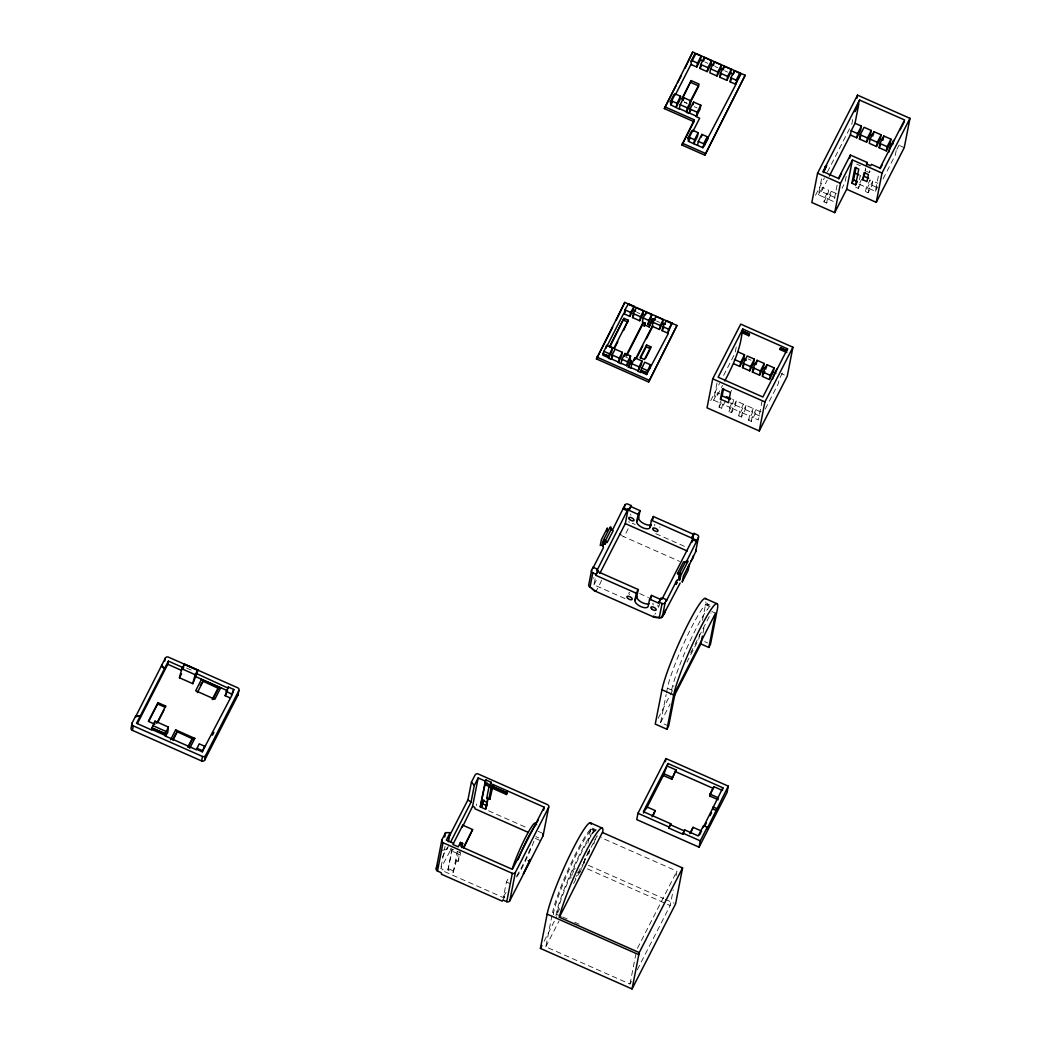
<?xml version="1.0" encoding="UTF-8"?>
<svg xmlns="http://www.w3.org/2000/svg" width="1041" height="1041" viewBox="0 0 1041 1041"><rect width="100%" height="100%" fill="white"/><g stroke="black" fill="none" stroke-linecap="round" stroke-linejoin="round"><path stroke-width="0.75" stroke-dasharray="5 3.75" d="M441.072 866.919L445.08 846.437M442.113 850.315L446.862 849.404L447.461 846.359M450.428 850.419L450.792 848.571L460.642 852.93L460.278 854.778L450.428 850.419L440.759 868.493L442.893 869.443L443.167 870.992L441.488 874.258M455.932 860.478L458.066 861.414L460.369 854.947L458.235 854.01L453.251 872.293L447.916 869.938L451.976 849.261M447.916 869.938L452.262 849.677M453.251 872.293L457.298 851.616M458.066 861.414L460.239 850.302M502.998 900.049L504.677 896.769L503.61 896.301L506.407 882.052L509.517 875.975M624.964 598.562L593.956 584.847L595.4 577.456M631.445 981.169L629.987 984.031L545.822 946.803L551.951 915.612M583.975 863.34L584.886 858.669M587.944 843.067L590.702 829.039A53.351 6.038 -66.1 0 0 591.132 826.268M588.777 854.232L590 847.999M725.551 400.85L721.725 408.319L719.058 407.148L719.891 402.932L713.632 400.16L717.119 382.372M719.956 393.784L717.457 392.678L716.624 396.894L722.545 385.352M721.725 408.319L722.558 404.103L729.741 407.291L728.921 411.507L731.576 412.678L735.401 405.209L736.234 400.98L743.43 404.168L742.597 408.384L738.772 415.866L741.439 417.038L745.265 409.568L746.085 405.339L753.281 408.527L752.448 412.743L748.622 420.226L751.29 421.397L755.115 413.928L755.948 409.699L760.945 411.911M668.647 725.993L660.658 722.467L666.162 694.399M666.461 692.838L667.385 688.166A49.239 5.582 -66.1 0 1 691.836 626.734A49.239 5.582 -66.1 0 1 707.581 609.623M736.234 347.043L735.037 353.159L722.506 377.623M728.921 411.507L732.747 404.025L733.567 399.809L730.691 398.534M731.576 412.678L732.409 408.462L736.234 400.98M738.772 415.866L739.591 411.65L743.43 404.168M629.987 984.031L635.804 954.402M741.439 417.038L742.259 412.822L746.085 405.339M699.721 634.32L698.797 639.005L686.982 662.076M702.467 620.293L705.525 604.704A53.351 6.038 -66.1 0 0 705.954 601.932M702.987 633.006L704.523 625.212M748.622 420.226L749.455 416.01L753.281 408.527M751.29 421.397L752.109 417.181L755.948 409.699M762.155 400.694L758.368 419.952L752.109 417.181M637.3 969.744L670.183 905.488L673.241 889.899M675.999 875.871L676.923 871.187L602.934 838.46M836.404 193.587L831.291 191.336L830.471 195.552L826.645 203.034L823.978 201.85L824.81 197.634L818.408 194.81L821.948 176.775M827.803 194.368L821.414 191.544L822.247 187.328L828.636 190.152L827.803 194.368L823.978 201.85M826.645 203.034L827.465 198.805L831.291 191.336M837.107 185.116L833.854 201.642L827.465 198.805M851.772 124.426L852.982 118.258M846.19 176.384L844.993 182.487L842.039 188.265M859.476 179.716L860.308 175.5L859.033 177.985M855.65 187.198L858.318 188.382L859.137 184.153L861.688 179.169M865.631 167.991L865.097 170.724L865.813 169.332M865.5 191.557L866.333 187.341L870.159 179.859L869.326 184.075L865.5 191.557L868.168 192.741L871.994 185.259L872.826 181.03L877.94 183.294M866.515 171.362L869.352 172.611L869.899 169.865M868.168 192.741L869.001 188.512L872.826 181.03M869.001 188.512L875.39 191.336L879.216 171.817M896.197 150.672L895.377 154.888L882.078 180.874M442.386 857.198L447.526 847.14M446.862 849.404L448.333 846.541M593.956 584.847L597.599 577.729M815.519 195.266L824.394 177.92M827.361 172.129L851.031 125.87M710.717 400.655L719.565 383.374M818.408 194.81L822.247 187.328M713.632 400.16L717.457 392.678M821.414 191.544L827.205 180.236M824.81 197.634L828.636 190.152M719.891 402.932L721.166 400.434M719.058 407.148L722.883 399.666M730.47 392.405L731.589 390.232M729.741 407.291L733.567 399.809M858.318 188.382L862.143 180.9M869.352 172.611L870.068 171.218M503.61 896.301L506.017 892.41M782.377 373.042L779.188 379.275L778.369 383.504L765.07 409.477M875.39 191.336L878.578 185.103M896.848 149.423L900.036 143.19M559.746 908.676L556.818 914.388A49.239 5.582 -66.1 0 1 574.58 866.75A49.239 5.582 -66.1 0 1 595.504 830.471M578.015 872.97L582.4 864.407M583.129 862.976L597.014 835.845L601.451 837.81M667.385 688.166L671.64 690.04L673.839 685.759M690.651 652.915L694.295 645.784M695.037 644.353L711.107 612.941M544.118 941.207L556.662 916.692M573.643 883.536L583.233 864.785M658.198 718.316L672.967 689.48M545.822 946.803L558.978 921.09M660.658 722.467L670.157 703.898M637.443 948.299L676.923 871.187M504.677 896.769L503.883 897.849L443.167 870.992M899.866 145.701L904.239 147.64M705.004 62.083L707.88 63.358M714.855 66.442L717.73 67.717M724.718 70.801L727.594 72.076M856.691 164.153L860.426 165.792M684.119 101.862L686.787 103.033M684.431 102.278L687.307 103.553M694.282 106.637L697.158 107.913M871.994 185.259L877.108 187.523M859.137 184.153L866.333 187.341M830.471 195.552L835.585 197.816M748.076 358.924L750.977 360.212M781.427 373.68L784.328 374.968M636.962 312.352L639.838 313.627M656.676 321.07L659.552 322.346M729.871 402.75L732.747 404.025M735.401 405.209L742.597 408.384M745.265 409.568L752.448 412.743M755.115 413.928L761.374 416.686M625.485 356.868L627.606 357.805M732.409 408.462L739.591 411.65M742.259 412.822L749.455 416.01M632.212 523.22L635.166 524.534M655.817 533.669L685.316 546.707M621.607 535.438A8.796 7.821 11.1 0 0 623.559 536.596L679.604 561.385M707.06 603.806L709.897 605.055M705.525 604.704L712.851 607.944M711.849 611.509L715.57 613.162M639.616 593.578L648.465 597.495M704.653 641.594L707.581 642.896M592.238 828.142L596.493 830.028M592.68 829.3L595.348 830.484M590.702 829.039L596.61 831.655M186.573 668.023L192.494 670.638M538.171 831.33L541.906 832.969M488.502 810.783L528.503 828.48M535.868 836.613L538.626 837.836M535.36 838.395L540.904 840.842M588.399 865.305L663.768 898.643M665.251 899.294L674.113 903.211M587.501 868.91L670.183 905.488M506.407 882.052L509.609 883.471M561.255 916.353L552.563 912.502A49.239 5.582 -66.1 0 1 577 851.07A49.239 5.582 -66.1 0 1 592.758 833.958M562.739 917.004L567.176 918.969M574.58 922.235L579.017 924.2M448.515 868.767L453.85 871.135M476.388 803.99L476.661 805.539M629.649 594.606A2.928 1.301 27.1 0 1 629.766 592.511M657.717 605.003A2.928 1.301 27.1 0 1 657.951 606.356M653.371 604.977A2.928 1.301 27.1 0 1 653.267 603.194M659.708 604.183A10.592 1.197 -66.1 0 1 658.406 607.306M655.57 613.149A10.592 1.197 -66.1 0 1 654.932 614.294M628.543 521.892A8.796 7.821 11.1 0 1 629.662 522.166M628.165 528.737A10.592 1.197 -66.1 0 1 623.559 536.596M659.942 526.993A2.928 1.301 27.1 0 1 659.773 527.475M654.841 525.627A2.928 1.301 27.1 0 1 654.906 524.404M631.028 515.256A2.928 1.301 27.1 0 1 630.69 514.046M601.555 580.279A10.592 1.197 -66.1 0 1 596.818 589.805M593.149 578.328A8.796 7.821 11.1 0 1 594.021 577.716M671.64 690.04A49.239 5.582 -66.1 0 1 688.075 645.329A49.239 5.582 -66.1 0 1 709.025 607.345M533.981 841.128A31.36 3.552 -66.1 0 1 516.713 877.108M530.468 848.194A30.775 3.487 -66.1 0 1 516.349 876.405M578.093 872.137A7.326 0.833 -66.1 0 1 577.781 872.957M576.662 875.572A7.326 0.833 -66.1 0 1 576.272 876.431M575.465 878.057A7.326 0.833 -66.1 0 1 575.087 878.799M595.127 839.371A48.367 5.478 -66.1 0 1 592.719 847.465M555.985 915.846A48.367 5.478 -66.1 0 1 575.139 863.718A48.367 5.478 -66.1 0 1 595.986 830.796M553.331 914.662A48.367 5.478 -66.1 0 1 575.113 857.042A48.367 5.478 -66.1 0 1 593.578 832.501M588.412 851.07A48.367 5.478 -66.1 0 1 582.088 867.374M581.477 868.806A48.367 5.478 -66.1 0 1 579.629 873.152M570.728 878.37A7.326 0.833 -66.1 0 1 571.184 876.99M571.795 875.39A7.326 0.833 -66.1 0 1 572.524 873.646M572.914 872.774A7.326 0.833 -66.1 0 1 573.708 871.083M574.489 869.547A7.326 0.833 -66.1 0 1 575.192 868.298"/><path stroke-width="1.5" d="M600.241 545.549L601.373 539.68L607.358 527.995L606.773 530.962M559.342 917.238L602.843 831.46A53.351 6.038 -66.1 0 0 585.354 852.761A53.351 6.038 -66.1 0 0 559.668 915.807L559.342 917.238L639.239 952.593L632.043 988.95L540.422 948.416L547.15 914.128A53.351 6.038 -66.1 0 1 570.754 853.334A53.351 6.038 -66.1 0 1 591.184 824.277M602.674 832.592L682.571 867.934L675.596 903.874L632.043 988.95M132.09 723.04L131.218 727.529A2.342 2.082 11.1 0 0 132.389 730.34L201.629 760.971A2.342 2.082 11.1 0 0 204.726 760.047L237.986 695.063L238.857 690.586A2.342 2.082 11.1 0 0 237.686 687.763L168.447 657.131A2.342 2.082 11.1 0 0 165.35 658.068L135.616 716.715L140.366 715.805L135.798 715.792L132.09 723.04A2.342 2.082 11.1 0 0 133.274 725.85L132.389 730.34M135.616 716.715L135.798 715.792M164.764 661.048L165.35 658.068M183.541 667.828L168.369 661.113L136.54 723.287L151.726 730.001L152.272 727.958L165.584 733.84L165.038 735.896L196.463 749.793L199.182 743.834L204.778 746.306L202.292 751.81L196.71 749.325M157.646 703.963L157.907 702.649L165.636 706.058L165.376 707.373L157.646 703.963L148.811 721.218M154.419 724.172L155.005 721.14L168.33 727.034C167.549 736.26 167.705 730.509 165.805 736.351M137.399 723.56L167.744 664.275L168.369 661.113M196.866 673.722L197.881 670.014L184.569 664.119L181.811 668.777L179.455 677.769L192.767 683.664L196.866 673.722L228.044 688.088L228.252 687.034L233.848 689.506L231.909 695.245L204.57 747.36M183.307 668.296L183.619 666.708M197.881 670.014L195.122 674.672L192.767 683.664M202.292 751.81L204.778 746.306M201.629 760.971L202.514 756.482A2.342 2.082 11.1 0 0 205.597 755.558L238.857 690.586M204.726 760.047L205.597 755.558M230.061 697.86L225.155 695.7L228.252 687.034M231.375 695.011L233.848 689.506M448.02 838.773L467.956 799.826L471.43 782.155L475.138 774.907A2.342 2.082 11.1 0 1 478.222 773.983L547.475 804.615A2.342 2.082 11.1 0 1 548.646 807.426L543.077 835.78L509.817 900.764A2.342 2.082 11.1 0 1 506.733 901.688L502.998 900.049L502.204 901.129L441.488 874.258L441.215 872.709L437.48 871.057A2.342 2.082 11.1 0 1 436.309 868.246L441.878 839.879L445.587 832.644L450.154 832.657L448.359 841.792M437.48 871.057L443.05 842.703A2.342 2.082 11.1 0 1 441.878 839.879M444.715 837.055L445.587 832.644M462.386 827.035L462.751 825.188L472.614 829.547L463.805 847.894M459.94 845.292L460.512 842.39L462.646 843.34L461.788 847.686M450.519 842.247L471.026 802.195L474.319 785.435L478.144 777.952L485.34 781.14L480.291 806.866L485.613 809.221L487.695 800.49M463.115 825.617L472.575 806.32L478.144 777.952M480.291 806.866L485.939 779.969L491.261 782.325L490.662 785.356M480.89 805.695L481.957 806.163L483.037 800.62L486.772 802.273L486.212 808.05M489.804 786.775L486.082 785.122L486.446 783.274L490.168 784.927M481.957 806.163L483.844 799.904M492.068 788.128L506.447 794.491L507.162 793.086L492.783 786.723L489.882 799.241L486.707 798.382L488.984 786.762L491.261 782.325M485.613 809.221L487.761 798.304L489.882 799.241M488.841 799.319L491.118 787.712L492.796 784.433L544.196 807.178L543.584 810.314M506.447 794.491L506.811 792.643L492.432 786.28L492.796 784.433M507.162 793.086L507.527 791.238L506.811 792.643M596.428 358.924L624.782 302.384L676.988 325.469L648.634 382.008L596.428 358.924L612.642 327.251M603.286 353.641L602.973 355.215L608.699 357.753L609.011 356.165L602.791 353.849L609.011 356.165M606.213 348.058L606.734 345.417L612.459 347.954L611.692 351.91L608.451 358.221L611.119 359.392L612.55 356.595M612.134 354.968L611.353 358.937L618.549 362.112L619.33 358.156L622.323 352.313L615.127 349.125L612.134 354.968L619.33 358.156M506.733 901.688L512.289 873.334A2.342 2.082 11.1 0 0 515.386 872.397L548.646 807.426M624.782 302.384L616.324 320.055M681.933 145.037L693.905 121.667L664.34 108.589L692.694 52.05L745.161 75.264L704.848 155.174L681.933 145.037L694.269 119.819L664.705 106.742M632.863 310.543L634.125 306.366L628.4 303.829L624.925 309.893L624.145 313.848L625.342 311.506M509.817 900.764L515.386 872.397M609.961 346.848L623.962 318.351L628.217 320.238L623.559 330.504M622.323 352.313L621.542 356.269L618.315 362.58L620.97 363.751L621.984 359.327L624.977 353.485L630.573 355.957L629.792 359.926L626.799 365.768L621.217 363.296M690.69 110.216L689.012 113.482L686.357 112.311L690.183 104.829L690.964 100.873L683.768 97.685L680.176 104.699L679.161 109.123L670.872 104.894L670.352 101.654L673.943 94.64L675.245 93.924L680.567 96.279L679.799 100.235L676.208 107.249L676.975 103.293L680.567 96.279M606.877 346.302L623.611 313.614L629.87 316.386L630.651 312.417L634.125 306.366M624.457 356.126L624.977 353.485M642.961 314.434L639.721 320.745L632.538 317.557L633.305 313.601L636.298 307.759L643.494 310.934L642.713 314.903M626.799 365.768L627.58 361.813L630.573 355.957M529.804 861.31L530.168 859.463L523.35 873.92L529.804 861.31L528.203 860.595M629.792 359.926L631.393 360.628L628.452 367.525M639.721 320.745L640.501 316.776L643.494 310.934M692.694 52.05L684.965 68.29M683.247 100.326L683.768 97.685M631.393 360.628L628.165 366.939L630.833 368.111L631.848 363.686L634.828 357.844L642.024 361.032L641.243 364.988L638.016 371.299L640.683 372.47L641.23 370.427L646.955 372.964L646.643 374.539L640.918 372.014M651.302 524.885L650.026 527.371A7.326 3.253 27.1 0 1 642.726 527.735A7.326 3.253 27.1 0 1 636.715 521.489L638.107 514.358L629.05 510.35L629.258 509.296L628.191 508.828L597.131 570.195L597.326 569.141L593.071 567.254L591.639 570.052L588.842 584.3A2.342 2.082 11.1 0 0 590.013 587.111L595.556 591.288L653.084 616.74L659.265 617.742A2.342 2.082 11.1 0 0 662.349 616.819L680.137 583.038M691.458 64.685L690.938 61.445L694.529 54.431L695.817 53.716L701.153 56.071L700.372 60.027L696.78 67.04L690.925 64.451L675.414 94.757M593.071 567.254L592.863 568.308L603.155 548.204A2.342 2.082 11.1 0 0 601.984 545.393L603.207 540.643L609.688 527.878C610.156 526.056 612.147 527.084 610.494 528.229M634.32 360.485L634.828 357.844M590.013 587.111L592.81 572.862A2.342 2.082 11.1 0 1 591.639 570.052M644.952 325.065L649.22 326.952L649.584 325.104L647.983 324.389L650.976 318.546L651.744 314.59L646.162 312.118L643.169 317.96L642.388 321.916L645.316 323.217L644.483 326.002L642.349 325.052L642.713 323.204L644.834 324.154L644.483 326.002M682.167 99.285L691.146 80.599L699.136 84.139L689.806 102.369M645.641 314.759L646.162 312.118M690.964 100.873L687.372 107.887L686.592 111.842L679.396 108.654M649.597 599.135L658.654 603.142L660.567 599.395L651.51 595.4L649.597 599.135L648.205 606.252A7.326 3.253 27.1 0 1 640.892 606.617A7.326 3.253 27.1 0 1 634.88 600.371L636.285 593.24L595.803 575.335L597.924 570.546L596.857 570.065L597.326 569.141M595.803 575.335L597.924 570.546M602.778 545.744L604.509 539.915L603.728 543.87L602.778 545.744L601.984 545.393M696.78 67.04L697.561 63.085L701.153 56.071M642.024 361.032L639.031 366.874L638.263 370.83L631.067 367.655M690.027 109.058L689.259 113.014L696.442 116.202L697.223 112.246L700.814 105.232L693.618 102.044L690.027 109.058L697.223 112.246M603.728 543.87L604.795 544.352L605.107 542.764L607.202 542.4L613.188 530.715L609.688 527.878M647.983 324.389L648.764 320.433L651.744 314.59M713.658 65.336L711.003 64.165L707.164 71.634L699.981 68.459L700.749 64.503L704.341 57.489L711.537 60.664L710.756 64.62M693.098 104.686L693.618 102.044M646.227 346.835L646.591 344.987L650.846 346.874L650.482 348.722L646.227 346.835L640.475 358.052M655.479 319.964L652.811 318.793L649.22 326.952M703.82 60.131L704.341 57.489M635.517 358.963L652.239 326.275L653.019 322.32L656.012 316.477L663.195 319.652L662.427 323.621M697.535 145.35L698.303 141.394L701.894 134.38L707.229 136.735L708.062 138.388L706.761 139.104L702.857 147.705L688.478 141.342L687.958 138.102L691.549 131.088L692.838 130.372L698.173 132.727L697.392 136.683L693.8 143.697L694.581 139.741L698.173 132.727M693.905 121.667L694.269 119.819M707.164 71.634L707.945 67.678L711.537 60.664M700.814 105.232L700.033 109.188L696.208 116.67L699.669 118.206L693.007 131.205M646.643 374.539L649.636 368.696L650.417 364.74L644.691 362.203L640.749 370.635L646.955 372.964M611.666 530.077A2.342 2.082 11.1 0 0 612.967 529.036L624.899 505.08A2.342 2.082 11.1 0 1 627.983 504.143L631.171 505.562L629.05 510.35M648.634 382.008L676.988 325.469M624.275 508.242L624.899 505.08M652.239 326.275L659.434 329.463L660.215 325.495L663.195 319.652M720.619 68.979L721.387 65.023L714.204 61.848L710.613 68.862L709.832 72.818L717.028 75.993L720.853 68.524L723.521 69.695M713.684 64.49L714.204 61.848M649.636 368.696L668.361 333.406L662.102 330.635L662.87 326.679L666.344 320.615L672.07 323.152L667.828 333.172L668.595 329.216L672.07 323.152M599.785 573.448L625.303 523.61L628.191 508.828M701.387 137.022L701.894 134.38M702.857 147.705L706.761 139.104M717.028 75.993L717.796 72.037L721.387 65.023M733.124 74.523L730.704 72.883L726.878 80.352L719.682 77.177L720.463 73.221L724.055 66.208L731.237 69.383L730.47 73.338M704.848 155.174L745.161 75.264M723.534 68.849L724.055 66.208M636.715 521.489L638.627 517.741L640.02 510.624L630.976 506.616M726.878 80.352L727.659 76.396L731.237 69.383M706.449 140.691L735.935 84.36L730.079 81.771L730.847 77.815L734.439 70.801L739.761 73.156L740.593 74.809L735.401 84.126L738.993 77.112M733.918 73.443L734.439 70.801M650.026 527.371L651.432 520.253L653.345 516.518L693.827 534.423L691.914 538.158L651.432 520.253M634.88 600.371L636.793 596.623L638.198 589.505L597.716 571.6M652.785 519.368L653.345 516.518M650.677 599.668L651.51 595.4M658.654 603.142L660.775 598.341L661.842 598.822L662.323 597.885L666.578 599.772L666.37 600.826L676.663 580.722A2.342 2.082 11.1 0 1 679.747 579.798L680.97 575.035L687.463 562.283C689.051 560.969 687.112 560.227 686.67 561.919M660.567 599.395L660.775 598.341M662.323 597.885L662.115 598.939L692.499 539.563L693.189 537.572L692.122 537.104L694.035 533.369L697.223 534.775A2.342 2.082 11.1 0 1 698.407 537.598L695.609 551.834L687.502 568.646M659.265 617.742L662.05 603.494A2.342 2.082 11.1 0 0 665.147 602.57L666.578 599.772M662.349 616.819L665.147 602.57M712.734 378.82L707.034 407.851L759.24 430.935L787.23 376.243L792.93 347.226L740.724 324.128L712.734 378.82L764.927 401.917L759.24 430.935M676.663 580.722L676.051 584.287L677.314 582.596M678.953 579.434L680.684 573.617L678.953 579.434L679.747 579.798M705.668 598.757A53.351 6.038 -66.1 0 0 684.119 631.991A53.351 6.038 -66.1 0 0 661.985 689.78L655.244 724.081L666.969 729.273L668.647 725.993L675.375 691.692L715.57 613.162L708.843 647.463L700.853 643.924L702.376 636.129M691.914 538.158L692.122 537.104M637.977 813.281L636.728 819.605L699.058 847.179L727.047 792.487L728.297 786.15L665.967 758.577L637.977 813.281L669.142 827.061L668.934 828.115L682.779 834.244L684.666 829.911L698.238 835.923L703.508 825.643L707.242 827.283L706.852 829.274L728.297 786.15M692.317 542.01L693.189 537.572M693.827 534.423L694.035 533.369M720.463 399.158L722.48 388.879L730.47 392.405L728.453 402.698L720.463 399.158L722.142 395.892L723.573 388.54M686.279 562.608A2.342 2.082 11.1 0 1 686.474 561.554L698.407 537.598M652.941 816.17L655.218 810.588L646.695 806.814L646.331 808.662L663.312 775.467L668.023 763.508L722.883 787.777L722.376 790.418L713.853 786.645L710.014 794.127L709.663 795.975L718.186 799.735M724.757 381.019C732.864 365.742 740.073 350.153 742.051 332.743L742.767 331.35L749.559 334.343L748.843 335.749L742.051 332.743M786.801 352.535L780.008 349.529L780.373 347.694L787.165 350.687L787.53 348.839L742.78 329.047L742.415 330.895L749.208 333.901L748.843 335.749M666.969 729.273L673.696 694.972A53.351 6.038 -66.1 0 1 700.177 628.413A53.351 6.038 -66.1 0 1 717.249 609.883L710.522 644.184L708.843 647.463M733.619 363.712L739.878 366.471L740.711 362.255L744.536 354.773L738.277 352.001M739.878 366.471L743.703 359.002L744.536 354.773M742.545 367.655L743.365 363.439L747.204 355.957L754.387 359.132L753.554 363.361L749.728 370.83L742.545 367.655L743.821 365.157M665.355 761.752L665.967 758.577M749.728 370.83L750.561 366.614L754.387 359.132M663.312 775.467L671.835 779.241L676.025 769.911L667.502 766.137M752.396 372.014L753.229 367.798L757.054 360.316L764.237 363.491L763.417 367.72L759.592 375.189L752.396 372.014L754.309 368.28M671.835 779.241L676.025 769.911M756.495 363.127L757.054 360.316M668.934 828.115L670.807 823.795L643.377 811.655L668.023 763.508M759.592 375.189L760.411 370.973L764.237 363.491M763.079 372.158L762.246 376.374L769.442 379.549L773.268 372.079L774.101 367.85L766.905 364.675L763.079 372.158L770.275 375.333L769.442 379.549M766.358 367.486L766.905 364.675M682.779 834.244L684.666 829.911M772.383 379.327L776.755 369.035M876.249 202.331L904.239 147.64L909.99 118.349L857.524 95.134L817.562 173.209L811.824 202.501L834.726 212.624L846.684 189.254L852.436 159.963L882 173.04L876.249 202.331L846.684 189.254M701.556 831.082L693.033 827.309L690.756 832.904M823.6 172.624L826.671 165.48L823.288 172.103M699.058 847.179L700.294 840.842L707.242 827.283M709.663 795.975L713.853 786.645M703.117 827.621L722.883 787.777M856.912 98.218L857.524 95.134M834.726 212.624L840.464 183.346L852.436 159.963M829.378 175.994L850.367 134.979L851.187 130.763L855.025 123.28L858.851 103.762L854.778 111.699L859.58 100.066L904.59 119.975L879.944 168.121L871.421 164.348L870.705 165.753L866.437 163.866L867.153 162.461L850.38 155.044L838.408 178.414L822.963 171.583L859.58 100.066M849.781 158.089L850.38 155.044M850.367 134.979L856.756 137.802L857.589 133.586L861.414 126.104L855.025 123.28M861.414 126.104L860.582 130.333L856.756 137.802M859.424 138.987L860.243 134.77L864.082 127.288L871.265 130.463L870.445 134.692L866.606 142.162L859.424 138.987L860.699 136.488M851.915 183.255L855.025 167.419L858.747 169.071L855.65 184.895L851.915 183.255L853.594 179.976L856.079 167.315M866.606 142.162L867.439 137.946L871.265 130.463M870.107 139.13L869.274 143.346L876.47 146.521L880.296 139.052L881.128 134.823L873.933 131.647L870.107 139.13L877.29 142.305L876.47 146.521M862.742 179.729L864.134 172.598L868.402 174.485L866.997 181.602L862.742 179.729L865.253 172.181M866.619 165.207L867.153 162.461M873.373 134.458L873.933 131.647M879.125 147.705L879.957 143.489L883.783 136.007L890.979 139.182L890.146 143.411L886.32 150.88L879.125 147.705L880.4 145.206M883.783 136.007L882.963 140.223L880.296 139.052M886.32 150.88L887.153 146.664L890.979 139.182M888.988 152.064L889.808 147.848L893.633 140.366L893.087 143.177M165.584 733.84L151.791 728.166L155.005 721.14M165.103 734.061L168.33 727.034M602.791 353.849L606.734 345.417M608.517 356.386L612.459 347.954M646.474 373.172L650.417 364.74M157.907 702.649L148.343 721.348L154.771 724.185M179.455 677.769L181.537 673.709M156.801 723.326L165.636 706.058M158.011 721.764L163.905 710.261M170.555 739.826L175.643 729.91L194.81 738.394L189.735 748.31M201.473 679.422L195.682 690.756L214.849 699.24L220.653 687.906L201.473 679.422L203.138 681.295L197.335 692.629M173.079 738.902L175.981 733.228M200.379 685.577L201.824 682.74M172.936 740.294L177.295 731.784L175.643 729.91M187.809 747.152L192.156 738.642L194.81 738.394M212.195 699.5L217.998 688.166L220.653 687.906M188.395 747.126L192.741 738.616M212.78 699.474L218.584 688.127M225.155 695.7L226.417 693.241M212.455 735.193L213.899 732.37M664.34 108.589L676.13 85.557M677.6 82.681L681.282 75.486M670.352 101.654L671.653 100.938L675.245 93.924M690.938 61.445L692.226 60.729L695.817 53.716M670.872 104.894L672.317 102.083M681.816 98.83L691.146 80.599M699.981 68.459L701.413 65.648M690.886 101.406L698.771 85.987L690.782 82.447M719.682 77.177L721.127 74.366M687.958 138.102L689.259 137.386L692.838 130.372M688.478 141.342L689.91 138.531M730.079 81.771L731.511 78.96M703.169 146.117L704.471 145.402L703.638 143.749L707.229 136.735M737.015 81.823L736.182 80.17L739.761 73.156M704.471 145.402L708.062 138.388M623.962 318.351L609.61 346.406L613.865 348.293L628.217 320.238M629.87 316.386L633.097 310.075L635.765 311.246M614.216 348.735L617.807 341.721M632.538 317.557L633.735 315.228M626.201 355.462L642.713 323.204M626.552 355.905L642.349 325.052M644.834 324.154L645.316 323.217M649.584 325.104L652.811 318.793M636.988 357.219L642.791 345.885M646.409 338.806L652.941 326.067M646.591 344.987L640.124 357.61L644.392 359.496L650.846 346.874M659.434 329.463L662.662 323.152L665.329 324.324M645.459 358.533L649.766 350.127M662.102 330.635L663.898 327.134M450.154 832.657L446.316 840.126L453.512 843.314L452.913 844.485L458.235 846.84L460.512 842.39M436.309 868.246L437.988 864.98M607.202 542.4L605.576 540.383L611.561 528.698M604.795 544.352L606.135 541.749M453.603 843.067L462.751 825.188M485.34 781.14L485.939 779.969M486.082 785.122L487.162 783.014M629.258 509.296L631.171 505.562M462.646 843.34L460.968 846.606L512.367 869.352L544.196 807.178M492.432 786.28L493.148 784.875M463.453 847.426L472.614 829.547M485.679 807.816L486.759 805.708L483.024 804.055M638.107 514.358L640.02 510.624M742.78 329.047L718.134 377.206L762.884 396.998L787.53 348.839M838.734 178.935L841.44 173.639M636.285 593.24L638.198 589.505M877.29 142.305L881.128 134.823M855.65 184.895L857.316 181.628L853.594 179.976M762.884 375.124L764.797 371.39M536.987 822.312L538.236 819.879M780.008 349.529L780.724 348.136L786.163 350.531M770.275 375.333L774.101 367.85M880.257 168.642L882.287 164.673M900.153 129.761L904.226 121.823M764.927 401.917L792.93 347.226M882 173.04L909.99 118.349M679.903 577.573L678.836 577.104L679.148 575.517L677.522 573.5L683.508 561.815L687.463 562.283M677.522 573.5L679.617 573.136L685.603 561.45M540.422 948.416L541.906 945.54M673.813 696.754L700.853 643.924M643.494 813.047L646.695 806.814M652.017 816.821L655.218 810.588M669.142 827.061L670.807 823.795M689.845 833.542L693.033 827.309M639.239 952.593L682.571 867.934M699.643 834.817L700.918 832.332M704.887 825.708L706.358 822.832M710.053 815.61L711.537 812.722M739.305 75.538L740.593 74.809M486.707 798.382L487.761 798.304M203.138 681.295L217.998 688.166M177.295 731.784L192.156 738.642M703.807 60.977L700.372 60.027M870.445 134.692L873.1 135.864M890.146 143.411L892.814 144.582M851.187 130.763L857.589 133.586M860.243 134.77L867.439 137.946M879.957 143.489L887.153 146.664M692.226 60.729L697.561 63.085M700.749 64.503L707.945 67.678M710.613 68.862L717.796 72.037M720.463 73.221L727.659 76.396M730.847 77.815L736.182 80.17M864.42 176.45L868.675 178.336M854.557 172.949L858.864 174.862M824.706 166.625L826.307 167.328M671.653 100.938L676.975 103.293M680.176 104.699L687.372 107.887M817.562 173.209L840.464 183.346M689.259 137.386L694.581 139.741M698.303 141.394L703.638 143.749M682.297 143.19L705.212 153.326M627.905 304.05L633.644 306.575M665.863 320.836L671.588 323.374M743.703 359.002L746.371 360.173M753.554 363.361L756.221 364.532M763.417 367.72L766.072 368.891M773.268 372.079L775.935 373.251M624.925 309.893L630.651 312.417M633.305 313.601L640.501 316.776M643.169 317.96L648.764 320.433M653.019 322.32L660.215 325.495M662.87 326.679L668.595 329.216M734.452 359.483L740.711 362.255M743.365 363.439L750.561 366.614M753.229 367.798L760.411 370.973M623.598 320.199L627.866 322.085M726.384 396.621L730.691 398.534M722.142 395.892L730.131 399.432M603.741 351.259L609.466 353.797M621.984 359.327L627.58 361.813M631.848 363.686L639.031 366.874M641.698 368.046L647.424 370.583M596.792 357.076L648.998 380.16M623.455 507.878L627.723 509.765M692.707 538.509L696.963 540.396M623.247 508.932L627.515 510.819M692.499 539.563L696.754 541.45M625.303 523.61L687.333 551.04M603.715 539.563L605.576 540.383M679.617 573.136L681.478 573.968M602.544 542.491L603.351 542.842M679.513 576.532L680.32 576.896M704.965 598.393L716.689 603.585M592.81 572.862L595.999 574.281M658.862 602.088L662.05 603.494M661.985 689.78L673.696 694.972M675.661 771.758L713.488 788.492M663.677 773.619L672.2 777.393M710.014 794.127L718.537 797.887M713.085 806.944L716.807 808.584M712.695 808.922L716.416 810.575M670.599 824.849L684.457 830.965M682.987 833.19L700.294 840.842M590.143 822.741L601.854 827.92M488.984 786.762L491.118 787.712M184.088 664.34L197.4 670.235M181.811 668.777L195.122 674.672M167.744 664.275L181.55 670.391M196.242 676.884L227.667 690.795M225.988 691.471L231.583 693.957M472.575 806.32L474.709 807.256L474.982 808.818L528.308 832.41M443.05 842.703L512.289 873.334M152.741 725.577L166.053 731.472M196.918 748.271L202.501 750.743M151.96 729.533L165.272 735.427M133.274 725.85L202.514 756.482M547.15 914.128L638.771 954.649M467.956 799.826L471.026 802.195M161.459 666.227L164.53 668.595L161.641 665.303M471.43 782.155L474.319 785.435M237.855 693.137A2.342 2.082 11.1 0 1 237.986 695.063M695.661 550.247A2.342 2.082 11.1 0 1 695.609 551.834M648.894 603.767A7.326 3.253 27.1 0 1 641.113 601.997A7.326 3.253 27.1 0 1 636.793 596.623M620.774 534.71A8.796 7.821 11.1 0 1 620.046 533.89M693.423 555.608A8.796 7.821 11.1 0 1 690.677 560.982M665.433 610.312A8.796 7.821 11.1 0 1 661.803 616.298M659.786 617.183A8.796 7.821 11.1 0 1 653.084 616.74A10.592 1.197 -66.1 0 0 653.826 615.986M651.185 524.677A7.326 3.253 27.1 0 1 643.351 523.35A7.326 3.253 27.1 0 1 638.627 517.741M596.298 590.533A10.592 1.197 -66.1 0 1 595.556 591.288A8.796 7.821 11.1 0 1 591.444 587.684M542.842 833.698A2.342 2.082 11.1 0 1 543.077 835.78M518.015 859.697A30.775 3.487 -66.1 0 1 536.596 824.238M512.289 868.571A30.775 3.487 -66.1 0 1 526.382 835.767A30.775 3.487 -66.1 0 1 535.686 823.912M682.245 581.867L688.218 570.221L689.389 564.287L683.443 575.907L682.245 581.867M627.723 598.341A2.928 1.301 27.1 0 0 632.16 599.356A2.928 1.301 27.1 0 0 628.777 596.337A2.928 1.301 27.1 0 0 627.723 598.341M651.705 608.946A2.928 1.301 27.1 0 0 656.129 609.961A2.928 1.301 27.1 0 0 652.746 606.942A2.928 1.301 27.1 0 0 651.705 608.946M653.527 530.064A2.928 1.301 27.1 0 0 657.964 531.079A2.928 1.301 27.1 0 0 654.581 528.06A2.928 1.301 27.1 0 0 653.527 530.064M629.558 519.459A2.928 1.301 27.1 0 0 633.995 520.474A2.928 1.301 27.1 0 0 630.612 517.455A2.928 1.301 27.1 0 0 629.558 519.459"/></g></svg>
